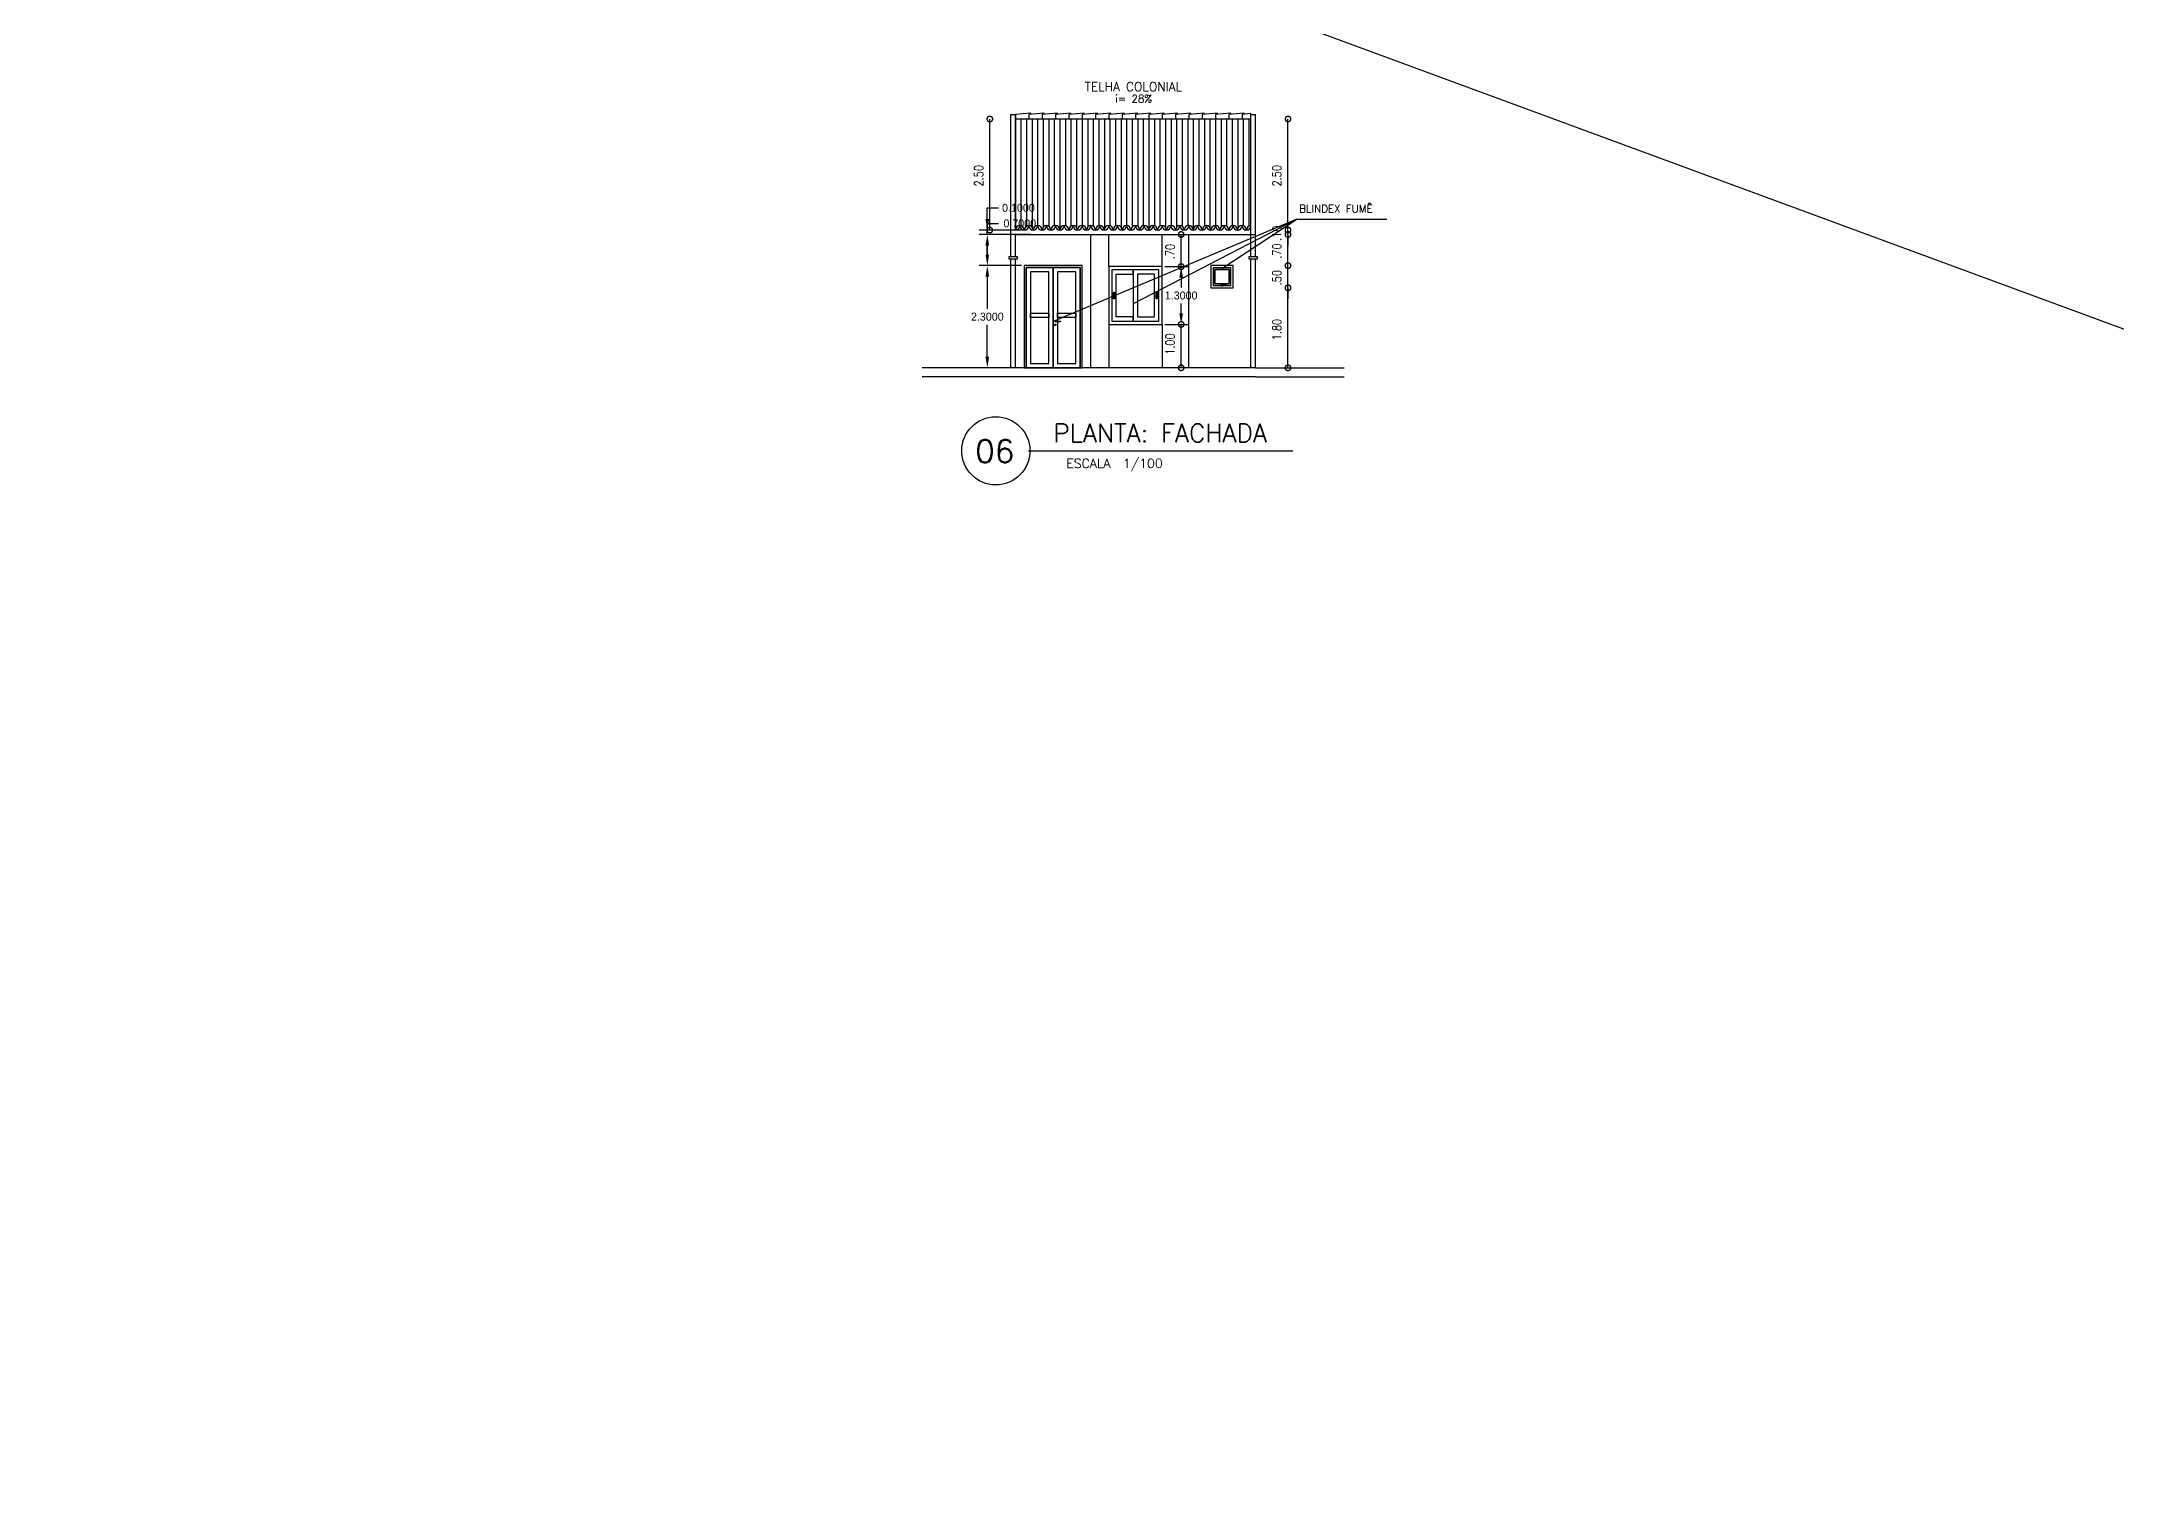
# Model space of a CAD drawing. Extents: x 1223 to 2114, y 507 to 973.
# Drawn here: x 1650.76 to 1697.44, y 669.1 to 701.78 of the extents above; entities that cross this region are included whole.
import ezdxf

# ---------------------------------------------------------------- set-up
doc = ezdxf.new("R2010")
doc.units = 0
doc.header["$MEASUREMENT"] = 0
doc.layers.get('0').update_dxf_attribs({"linetype": 'CONTINUOUS'})
doc.layers.get('DEFPOINTS').update_dxf_attribs({"linetype": 'CONTINUOUS'})
for name, color, linetype in [('ESQUADRIAS_TIGRE', 7, 'CONTINUOUS'), ('JANELAS', 8, 'CONTINUOUS'), ('JANELAS_INTERNO', 2, 'CONTINUOUS'), ('PAREDE', 2, 'CONTINUOUS'), ('PAREDES', 2, 'CONTINUOUS'), ('PENA-20', 3, 'CONTINUOUS'), ('PILARES', 5, 'CONTINUOUS'), ('REBAIXO', 8, 'CONTINUOUS')]:
    doc.layers.add(name, color=color, linetype=linetype)
doc.styles.add('PADRAO_TXT', font='romans.shx')
doc.styles.add('REG80', font='romans.shx', dxfattribs={"width": 0.8, "height": 0.2})
doc.styles.add('ROMANS', font='romans', dxfattribs={"height": 0.1})
doc.dimstyles.get("Standard").update_dxf_attribs({"dimtxt": 0.18, "dimasz": 0.18, "dimexe": 0.18, "dimexo": 0.0625, "dimgap": 0.09, "dimtad": 0, "dimtih": 1, "dimtoh": 1, "dimdec": 4, "dimzin": 0, "dimdsep": 46, "dimtxsty": 'Standard', "dimcen": 0.09, "dimadec": 0, "dimazin": 0, "dimtfac": 1, "dimtdec": 4, "dimtofl": 0, "dimtmove": 0, "dimatfit": 3, "dimfxl": 0, "dimtolj": 1, "dimtzin": 0, "dimarcsym": 0})

# ---------------------------------------------------------------- blocks, each defined once
blk = doc.blocks.new('*U28')
at = {"layer": 'ESQUADRIAS_TIGRE', "linetype": 'Continuous', "flags": 128}
for points in [[(0.05, 0.45), (0.05, 0.05), (0.45, 0.05), (0.45, 0.45)], [(0.09, 0.41), (0.09, 0.09), (0.41, 0.09), (0.41, 0.41)]]:
    blk.add_lwpolyline(points, close=True, dxfattribs=at)
at = {"layer": 'ESQUADRIAS_TIGRE', "linetype": 'Continuous'}
blk.add_lwpolyline([(0.09, 0.41), (0.41, 0.41), (0.41, 0.09), (0.09, 0.09)], close=True, dxfattribs=at)
blk = doc.blocks.new('*U29')
at = {"layer": 'ESQUADRIAS_TIGRE', "linetype": 'Continuous', "flags": 128}
for points in [[(0, 0.5), (0, 0), (0.5, 0), (0.5, 0.5)], [(0.05, 0.45), (0.05, 0.05), (0.45, 0.05), (0.45, 0.45)]]:
    blk.add_lwpolyline(points, close=True, dxfattribs=at)
at = {"layer": 'ESQUADRIAS_TIGRE'}
blk.add_blockref('*U28', (0, 0), dxfattribs=at)
blk = doc.blocks.new('PUXADOR_MAXIMAR_2D')
at = {"layer": 'ESQUADRIAS_TIGRE', "linetype": 'Continuous'}
blk.add_lwpolyline([(-0.006, -0.015), (0.006, -0.015), (0.006, 0), (0.046, 0), (0.1, 0), (0.1, 0.014), (0.019, 0.014), (0.019, 0.015), (0.019, 0.023), (0.006, 0.023), (-0.006, 0.023), (-0.021, 0.023), (-0.021, 0.008), (-0.006, 0.008), (-0.006, 0), (-0.006, -0.001)], close=True, dxfattribs=at)
blk = doc.blocks.new('36985429E')
at = {"layer": 'ESQUADRIAS_TIGRE'}
for name, p in [('*U29', (0, 0)), ('PUXADOR_MAXIMAR_2D', (0.25, 0.05))]:
    blk.add_blockref(name, p, dxfattribs=at)
at = {"layer": 'ESQUADRIAS_TIGRE', "flags": 1}
for tag, p in [('COD', (0, -0.00762)), ('DESCR', (0, -0.01524))]:
    blk.add_attdef(tag, p, '', height=0.00423, dxfattribs=at)
blk = doc.blocks.new('*U31')
at = {"layer": 'ESQUADRIAS_TIGRE', "linetype": 'Continuous', "flags": 128}
for points in [[(0.04, 2.26), (0.04, 0), (0.65, 0), (0.65, 2.26)], [(0.14, 2.16), (0.14, 0.1), (0.55, 0.1), (0.55, 2.16)]]:
    blk.add_lwpolyline(points, close=True, dxfattribs=at)
at = {"layer": 'ESQUADRIAS_TIGRE', "linetype": 'Continuous'}
blk.add_lwpolyline([(0.14, 1.23), (0.55, 1.23), (0.55, 1.13), (0.14, 1.13)], close=True, dxfattribs=at)
blk = doc.blocks.new('*U32')
at = {"layer": 'ESQUADRIAS_TIGRE', "linetype": 'Continuous', "flags": 128}
for points in [[(0.65, 2.26), (0.65, 0), (1.26, 0), (1.26, 2.26)], [(0.75, 2.16), (0.75, 0.1), (1.16, 0.1), (1.16, 2.16)]]:
    blk.add_lwpolyline(points, close=True, dxfattribs=at)
at = {"layer": 'ESQUADRIAS_TIGRE', "linetype": 'Continuous'}
blk.add_lwpolyline([(0.75, 1.23), (1.16, 1.23), (1.16, 1.13), (0.75, 1.13)], close=True, dxfattribs=at)
blk = doc.blocks.new('*U33')
at = {"layer": 'ESQUADRIAS_TIGRE', "linetype": 'Continuous'}
blk.add_lwpolyline([(0, 2.3), (0, 0), (0.04, 0), (0.04, 2.26), (1.26, 2.26), (1.26, 0), (1.3, 0), (1.3, 2.3)], close=True, dxfattribs=at)
at = {"layer": 'ESQUADRIAS_TIGRE'}
for name in ['*U31', '*U32']:
    blk.add_blockref(name, (0, 0), dxfattribs=at)
blk = doc.blocks.new('MACANETA_GU_DIR')
at = {"layer": 'ESQUADRIAS_TIGRE', "linetype": 'Continuous', "flags": 128}
blk.add_lwpolyline([(0, -0.015, -0.414214), (-0.015, 0, -0.414214), (0, 0.015), (0, 0.015, -0.268682), (0.013, 0.007), (0.052, 0.007), (0.106, 0.007, -0.414214), (0.114, 0, -0.414214), (0.106, -0.008), (0.052, -0.008), (0.013, -0.008), (0.013, -0.008, -0.267224), (0, -0.015)], format="xyb", close=True, dxfattribs=at)
at = {"layer": 'ESQUADRIAS_TIGRE', "linetype": 'Continuous'}
blk.add_circle((0, -0.08), 0.015, dxfattribs=at)
blk = doc.blocks.new('36621931E')
at = {"layer": 'ESQUADRIAS_TIGRE'}
for name, p in [('*U33', (0, 0)), ('MACANETA_GU_DIR', (0.7, 1.046))]:
    blk.add_blockref(name, p, dxfattribs=at)
at = {"layer": 'ESQUADRIAS_TIGRE', "flags": 1}
for tag, p in [('COD', (0, -0.00762)), ('DESCR', (0, -0.01524))]:
    blk.add_attdef(tag, p, '', height=0.00423, dxfattribs=at)
blk = doc.blocks.new('*U35')
at = {"layer": 'ESQUADRIAS_TIGRE', "linetype": 'Continuous'}
blk.add_lwpolyline([(0.07, 1.23), (0.07, 0.07), (0.55, 0.07), (0.55, 0.17), (0.17, 0.17), (0.17, 1.13), (0.55, 1.13), (0.55, 1.23)], close=True, dxfattribs=at)
blk = doc.blocks.new('*U36')
at = {"layer": 'ESQUADRIAS_TIGRE', "linetype": 'Continuous', "flags": 128}
for points in [[(0.55, 1.23), (0.55, 0.07), (1.13, 0.07), (1.13, 1.23)], [(0.65, 1.13), (0.65, 0.17), (1.03, 0.17), (1.03, 1.13)]]:
    blk.add_lwpolyline(points, close=True, dxfattribs=at)
blk = doc.blocks.new('*U37')
at = {"layer": 'ESQUADRIAS_TIGRE', "linetype": 'Continuous', "flags": 128}
for points in [[(0, 1.3), (0, 0), (1.2, 0), (1.2, 1.3)], [(0.07, 1.23), (0.07, 0.07), (1.13, 0.07), (1.13, 1.23)]]:
    blk.add_lwpolyline(points, close=True, dxfattribs=at)
at = {"layer": 'ESQUADRIAS_TIGRE'}
for name in ['*U35', '*U36']:
    blk.add_blockref(name, (0, 0), dxfattribs=at)
blk = doc.blocks.new('PUXADOR_2D')
at = {"layer": 'ESQUADRIAS_TIGRE', "linetype": 'Continuous', "flags": 128}
blk.add_lwpolyline([(0.0125, -0.06), (0.0125, -0.0625, -0.4142136), (0, -0.075), (0, -0.075, -0.4142136), (-0.0125, -0.0625), (-0.0125, -0.06), (-0.0125, 0.06), (-0.0125, 0.0625, -0.4142136), (0, 0.075), (0, 0.075, -0.4142136), (0.0125, 0.0625), (0.0125, 0.06)], format="xyb", close=True, dxfattribs=at)
blk = doc.blocks.new('36406810E')
at = {"layer": 'ESQUADRIAS_TIGRE'}
for name, p in [('*U37', (0, 0)), ('PUXADOR_2D', (0.12, 0.65)), ('PUXADOR_2D', (1.08, 0.65))]:
    blk.add_blockref(name, p, dxfattribs=at)
at = {"layer": 'ESQUADRIAS_TIGRE', "flags": 1}
for tag, p in [('COD', (0, -0.00762)), ('DESCR', (0, -0.01524))]:
    blk.add_attdef(tag, p, '', height=0.00423, dxfattribs=at)
blk = doc.blocks.new('A$C2DF50791')
at = {"layer": 'PENA-20'}
for centre, start, end in [((0, 0.1), 270, 0), ((0.1, 0), 0, 180), ((0.2, 0.1), 180, 0), ((0.3, 0), 0, 180), ((0.4, 0.1), 180, 0), ((0.5, 0), 0, 180), ((0.6, 0.1), 180, 0), ((0.7, 0), 0, 180), ((0.8, 0.1), 180, 0), ((0.9, 0), 0, 180), ((1, 0.1), 180, 0), ((1.1, 0), 0, 180), ((1.2, 0.1), 180, 0), ((1.3, 0), 0, 180), ((1.4, 0.1), 180, 0), ((1.5, 0), 0, 180), ((1.6, 0.1), 180, 0), ((1.7, 0), 0, 180), ((1.8, 0.1), 180, 0), ((1.9, 0), 0, 180), ((2, 0.1), 180, 0), ((2.1, 0), 0, 180), ((2.2, 0.1), 180, 0), ((2.3, 0), 0, 180), ((2.4, 0.1), 180, 0), ((2.5, 0), 0, 180), ((2.6, 0.1), 180, 0), ((2.7, 0), 0, 180), ((2.8, 0.1), 180, 0), ((2.9, 0), 0, 180), ((3, 0.1), 180, 0), ((3.1, 0), 0, 180), ((3.2, 0.1), 180, 0), ((3.3, 0), 0, 180), ((3.4, 0.1), 180, 0), ((3.5, 0), 0, 180), ((3.6, 0.1), 180, 0), ((3.7, 0), 0, 180)]:
    blk.add_arc(centre, 0.1, start, end, dxfattribs=at)
blk = doc.blocks.new('*D594')
at = {"layer": 'DEFPOINTS', "color": 0, "transparency": 16777216}
for p in [(1672.038, 696.734), (1672.869, 696.734), (1672.869, 694.434)]:
    blk.add_point(p, dxfattribs=at)
at = {"layer": 'REBAIXO', "color": 0, "lineweight": -2, "transparency": 16777216}
for p, q in [((1672.807, 696.734), (1671.858, 696.734)), ((1672.807, 694.434), (1671.858, 694.434))]:
    blk.add_line(p, q, dxfattribs=at)
at = {"layer": 'REBAIXO', "color": 7, "lineweight": -2, "transparency": 16777216}
for p, q in [((1672.038, 696.484), (1672.038, 695.764)), ((1672.038, 694.684), (1672.038, 695.404))]:
    blk.add_line(p, q, dxfattribs=at)
at = {"layer": 'REBAIXO', "color": 7, "transparency": 16777216}
for points in [[(1671.996, 696.484), (1672.079, 696.484), (1672.038, 696.734)], [(1671.996, 694.684), (1672.079, 694.684), (1672.038, 694.434)]]:
    blk.add_solid(points, dxfattribs=at)
at = {"layer": 'REBAIXO', "color": 0, "transparency": 16777216, "insert": (1672.038, 695.584), "char_height": 0.18, "attachment_point": 5}
blk.add_mtext('\\A1;2.3000', dxfattribs=at)
blk = doc.blocks.new('*D595')
at = {"layer": 'DEFPOINTS', "color": 0, "transparency": 16777216}
for p in [(1672.038, 697.434), (1673.075, 697.434), (1672.869, 696.734)]:
    blk.add_point(p, dxfattribs=at)
at = {"layer": 'REBAIXO', "color": 7, "lineweight": -2, "transparency": 16777216}
for p, q in [((1672.038, 697.434), (1672.038, 697.684)), ((1672.038, 697.684), (1672.288, 697.684)), ((1672.038, 696.984), (1672.038, 697.184))]:
    blk.add_line(p, q, dxfattribs=at)
at = {"layer": 'REBAIXO', "color": 0, "lineweight": -2, "transparency": 16777216}
for p, q in [((1673.012, 697.434), (1671.858, 697.434)), ((1672.807, 696.734), (1671.858, 696.734))]:
    blk.add_line(p, q, dxfattribs=at)
at = {"layer": 'REBAIXO', "color": 7, "transparency": 16777216}
for points in [[(1671.996, 697.184), (1672.079, 697.184), (1672.038, 697.434)], [(1671.996, 696.984), (1672.079, 696.984), (1672.038, 696.734)]]:
    blk.add_solid(points, dxfattribs=at)
at = {"layer": 'REBAIXO', "color": 0, "transparency": 16777216, "insert": (1672.768, 697.684), "char_height": 0.18, "attachment_point": 5}
blk.add_mtext('\\A1;0.7000', dxfattribs=at)
blk = doc.blocks.new('*D596')
at = {"layer": 'DEFPOINTS', "color": 0, "transparency": 16777216}
for p in [(1672.038, 697.534), (1672.869, 697.534), (1673.075, 697.434)]:
    blk.add_point(p, dxfattribs=at)
at = {"layer": 'REBAIXO', "color": 7, "lineweight": -2, "transparency": 16777216}
for p, q in [((1672.038, 697.784), (1672.038, 698.034)), ((1672.038, 698.034), (1672.288, 698.034)), ((1672.038, 697.184), (1672.038, 696.934))]:
    blk.add_line(p, q, dxfattribs=at)
at = {"layer": 'REBAIXO', "color": 0, "lineweight": -2, "transparency": 16777216}
for p, q in [((1672.807, 697.534), (1671.858, 697.534)), ((1673.012, 697.434), (1671.858, 697.434))]:
    blk.add_line(p, q, dxfattribs=at)
at = {"layer": 'REBAIXO', "color": 7, "transparency": 16777216}
for points in [[(1671.996, 697.784), (1672.079, 697.784), (1672.038, 697.534)], [(1671.996, 697.184), (1672.079, 697.184), (1672.038, 697.434)]]:
    blk.add_solid(points, dxfattribs=at)
at = {"layer": 'REBAIXO', "color": 0, "transparency": 16777216, "insert": (1672.738, 698.034), "char_height": 0.18, "attachment_point": 5}
blk.add_mtext('\\A1;0.1000', dxfattribs=at)
blk = doc.blocks.new('_DOTSMALL')
at = {"color": 0, "linetype": 'ByBlock', "const_width": 0.5}
blk.add_lwpolyline([(-0.0625, 0, 1), (0.0625, 0, 1)], format="xyb", close=True, dxfattribs=at)
blk = doc.blocks.new('*D597')
at = {"layer": 'DEFPOINTS', "color": 0, "transparency": 16777216}
for p in [(1675.969, 696.711), (1676.399, 696.711), (1675.969, 695.411)]:
    blk.add_point(p, dxfattribs=at)
at = {"layer": 'REBAIXO', "color": 0, "lineweight": -2, "transparency": 16777216}
for p, q in [((1676.032, 696.711), (1676.579, 696.711)), ((1676.032, 695.411), (1676.579, 695.411))]:
    blk.add_line(p, q, dxfattribs=at)
at = {"layer": 'REBAIXO', "color": 7, "lineweight": -2, "transparency": 16777216}
for p, q in [((1676.399, 696.461), (1676.399, 696.241)), ((1676.399, 695.661), (1676.399, 695.881))]:
    blk.add_line(p, q, dxfattribs=at)
at = {"layer": 'REBAIXO', "color": 7, "transparency": 16777216}
for points in [[(1676.358, 696.461), (1676.441, 696.461), (1676.399, 696.711)], [(1676.358, 695.661), (1676.441, 695.661), (1676.399, 695.411)]]:
    blk.add_solid(points, dxfattribs=at)
at = {"layer": 'REBAIXO', "color": 0, "transparency": 16777216, "insert": (1676.399, 696.061), "char_height": 0.18, "attachment_point": 5}
blk.add_mtext('\\A1;1.3000', dxfattribs=at)
blk = doc.blocks.new('*U67')
at = {"color": 3, "style": 'REG80', "width": 0.8}
blk.add_text('1.80', height=0.2, rotation=90, dxfattribs=at).set_placement((1678.652, 695.056))
blk = doc.blocks.new('*D66')
at = {"transparency": 16777216}
blk.add_line((1678.802, 694.434), (1678.802, 696.234), dxfattribs=at)
at = {"layer": 'DEFPOINTS', "color": 0, "transparency": 16777216}
for p in [(1677.569, 696.234), (1678.802, 696.234), (1677.34, 694.434)]:
    blk.add_point(p, dxfattribs=at)
at = {"transparency": 16777216, "xscale": 0.25, "yscale": 0.25, "zscale": 0.25}
for p, rotation in [((1678.802, 696.234), 90), ((1678.802, 694.434), 270)]:
    blk.add_blockref('_DOTSMALL', p, dxfattribs=dict(at, rotation=rotation))
at = {"layer": 'PILARES', "transparency": 16777216}
blk.add_blockref('*U67', (0, 0), dxfattribs=at)
blk = doc.blocks.new('*U69')
at = {"color": 3, "style": 'REG80', "width": 0.8}
blk.add_text('.50', height=0.2, rotation=90, dxfattribs=at).set_placement((1678.652, 696.29))
blk = doc.blocks.new('*D68')
at = {"transparency": 16777216}
for p, q in [((1678.802, 696.734), (1678.802, 696.984)), ((1678.802, 696.234), (1678.802, 696.734)), ((1678.802, 696.234), (1678.802, 695.984))]:
    blk.add_line(p, q, dxfattribs=at)
at = {"layer": 'DEFPOINTS', "color": 0, "transparency": 16777216}
for p in [(1677.569, 696.734), (1678.802, 696.734), (1677.569, 696.234)]:
    blk.add_point(p, dxfattribs=at)
at = {"transparency": 16777216, "xscale": 0.25, "yscale": 0.25, "zscale": 0.25}
for p, rotation in [((1678.802, 696.734), 270), ((1678.802, 696.234), 90)]:
    blk.add_blockref('_DOTSMALL', p, dxfattribs=dict(at, rotation=rotation))
at = {"layer": 'PILARES', "transparency": 16777216}
blk.add_blockref('*U69', (0, 0), dxfattribs=at)
blk = doc.blocks.new('*U71')
at = {"color": 3, "style": 'REG80', "width": 0.8}
blk.add_text('.70', height=0.2, rotation=90, dxfattribs=at).set_placement((1678.652, 696.89))
blk = doc.blocks.new('*D70')
at = {"transparency": 16777216}
blk.add_line((1678.802, 696.734), (1678.802, 697.434), dxfattribs=at)
at = {"layer": 'DEFPOINTS', "color": 0, "transparency": 16777216}
for p in [(1677.968, 697.434), (1678.802, 697.434), (1677.569, 696.734)]:
    blk.add_point(p, dxfattribs=at)
at = {"transparency": 16777216, "xscale": 0.25, "yscale": 0.25, "zscale": 0.25}
for p, rotation in [((1678.802, 697.434), 90), ((1678.802, 696.734), 270)]:
    blk.add_blockref('_DOTSMALL', p, dxfattribs=dict(at, rotation=rotation))
at = {"layer": 'PILARES', "transparency": 16777216}
blk.add_blockref('*U71', (0, 0), dxfattribs=at)
blk = doc.blocks.new('*U73')
at = {"color": 3, "style": 'REG80', "width": 0.8}
blk.add_text('.10', height=0.2, rotation=90, dxfattribs=at).set_placement((1678.652, 697.29))
blk = doc.blocks.new('*D72')
at = {"transparency": 16777216}
for p, q in [((1678.802, 697.534), (1678.802, 697.784)), ((1678.802, 697.434), (1678.802, 697.534)), ((1678.802, 697.434), (1678.802, 697.184))]:
    blk.add_line(p, q, dxfattribs=at)
at = {"layer": 'DEFPOINTS', "color": 0, "transparency": 16777216}
for p in [(1677.869, 697.534), (1678.802, 697.534), (1677.968, 697.434)]:
    blk.add_point(p, dxfattribs=at)
at = {"transparency": 16777216, "xscale": 0.25, "yscale": 0.25, "zscale": 0.25}
for p, rotation in [((1678.802, 697.534), 270), ((1678.802, 697.434), 90)]:
    blk.add_blockref('_DOTSMALL', p, dxfattribs=dict(at, rotation=rotation))
at = {"layer": 'PILARES', "transparency": 16777216}
blk.add_blockref('*U73', (0, 0), dxfattribs=at)
blk = doc.blocks.new('*U77')
at = {"color": 3, "style": 'REG80', "width": 0.8}
blk.add_text('2.50', height=0.2, rotation=90, dxfattribs=at).set_placement((1678.652, 698.517))
blk = doc.blocks.new('*D76')
at = {"transparency": 16777216}
blk.add_line((1678.802, 697.534), (1678.802, 700.034), dxfattribs=at)
at = {"layer": 'DEFPOINTS', "color": 0, "transparency": 16777216}
for p in [(1677.969, 700.034), (1678.802, 700.034), (1677.869, 697.534)]:
    blk.add_point(p, dxfattribs=at)
at = {"transparency": 16777216, "xscale": 0.25, "yscale": 0.25, "zscale": 0.25}
for p, rotation in [((1678.802, 700.034), 90), ((1678.802, 697.534), 270)]:
    blk.add_blockref('_DOTSMALL', p, dxfattribs=dict(at, rotation=rotation))
at = {"layer": 'PILARES', "transparency": 16777216}
blk.add_blockref('*U77', (0, 0), dxfattribs=at)
blk = doc.blocks.new('*U79')
at = {"color": 3, "style": 'REG80', "width": 0.8}
blk.add_text('2.50', height=0.2, rotation=90, dxfattribs=at).set_placement((1671.944, 698.517))
blk = doc.blocks.new('*D78')
at = {"transparency": 16777216}
blk.add_line((1672.094, 697.534), (1672.094, 700.033), dxfattribs=at)
at = {"layer": 'DEFPOINTS', "color": 0, "transparency": 16777216}
for p in [(1672.094, 700.033), (1672.669, 700.033), (1672.669, 697.534)]:
    blk.add_point(p, dxfattribs=at)
at = {"transparency": 16777216, "xscale": 0.25, "yscale": 0.25, "zscale": 0.25}
for p, rotation in [((1672.094, 700.033), 90), ((1672.094, 697.534), 270)]:
    blk.add_blockref('_DOTSMALL', p, dxfattribs=dict(at, rotation=rotation))
at = {"layer": 'PILARES', "transparency": 16777216}
blk.add_blockref('*U79', (0, 0), dxfattribs=at)

msp = doc.modelspace()

# ---------------------------------------------------------------- linework, layer by layer
at = {"layer": 'JANELAS'}
msp.add_line((1672.96712, 692.56606), (1678.91458, 692.56606), dxfattribs=at)
msp.add_circle((1672.22865, 692.56606), 0.76764, dxfattribs=at)
at = {"layer": 'JANELAS_INTERNO'}
msp.add_line((2078.31556, 554.87816), (1591.45014, 734.46081), dxfattribs=at)
at = {"layer": 'PAREDE'}
for p, q in [((1676.56906, 694.43381), (1676.56906, 697.43381)), ((1672.56906, 694.43381), (1672.56906, 696.88381)), ((1672.66906, 694.43381), (1672.66906, 696.88381)), ((1677.96906, 694.43381), (1677.96906, 696.88381)), ((1678.06906, 694.43381), (1678.06906, 696.88381)), ((1672.56906, 694.43381), (1670.56906, 694.43381)), ((1672.56906, 694.23381), (1670.56906, 694.23381)), ((1678.06906, 694.43381), (1672.56906, 694.43381)), ((1678.06906, 694.23381), (1672.56906, 694.23381)), ((1678.06906, 694.43381), (1680.06906, 694.43381)), ((1678.06906, 694.23381), (1680.06906, 694.23381))]:
    msp.add_line(p, q, dxfattribs=at)
for points in [[(1672.51906, 696.88381), (1672.71906, 696.88381), (1672.71906, 696.93381), (1672.51906, 696.93381)], [(1677.91906, 696.88381), (1678.11906, 696.88381), (1678.11906, 696.93381), (1677.91906, 696.93381)]]:
    msp.add_lwpolyline(points, close=True, dxfattribs=at)
at = {"layer": 'PENA-20'}
for p, q in [((1672.56906, 700.13341), (1672.66906, 700.13341)), ((1672.56906, 696.93381), (1672.56906, 700.13341)), ((1672.66906, 697.53381), (1672.66906, 700.13341)), ((1677.96886, 700.13295), (1678.06906, 700.13295)), ((1677.96906, 696.93381), (1677.96906, 700.13295)), ((1678.06906, 696.93381), (1678.06906, 700.13295)), ((1672.66906, 697.43381), (1677.96906, 697.43381)), ((1672.66906, 696.93381), (1672.66906, 697.43381))]:
    msp.add_line(p, q, dxfattribs=at)
for centre, start, end in [((1676.26906, 697.63381), 270, 0), ((1676.36906, 697.53381), 0, 180), ((1676.46906, 697.63381), 180, 0), ((1676.56906, 697.53381), 0, 180), ((1676.66906, 697.63381), 180, 0), ((1676.76906, 697.53381), 0, 180), ((1676.86906, 697.63381), 180, 0), ((1676.96906, 697.53381), 0, 180), ((1677.06906, 697.63381), 180, 0), ((1677.16906, 697.53381), 0, 180), ((1677.26906, 697.63381), 180, 0), ((1677.36906, 697.53381), 0, 180), ((1677.46906, 697.63381), 180, 0), ((1677.56906, 697.53381), 0, 180), ((1677.66906, 697.63381), 180, 0), ((1677.76906, 697.53381), 0, 180), ((1677.86906, 697.63381), 180, 0), ((1677.96906, 697.53381), 90, 180)]:
    msp.add_arc(centre, 0.1, start, end, dxfattribs=at)
at = {"layer": 'REBAIXO'}
for p, q in [((1673.01883, 700.16373), (1672.66886, 700.13341)), ((1672.66886, 700.13341), (1672.66895, 700.03341)), ((1677.96906, 700.03381), (1672.66906, 700.03381)), ((1672.67791, 697.57494), (1672.67791, 700.03381)), ((1672.80291, 697.6279), (1672.80291, 700.03381)), ((1672.92791, 697.62495), (1672.92791, 700.03381)), ((1673.31883, 700.16401), (1672.96886, 700.13368)), ((1672.96886, 700.13368), (1672.96895, 700.03368)), ((1673.01885, 700.13802), (1673.01883, 700.16373)), ((1673.05291, 697.5883), (1673.05291, 700.03381)), ((1673.17791, 697.63342), (1673.17791, 700.03381)), ((1673.61883, 700.16428), (1673.26886, 700.13396)), ((1673.26886, 700.13396), (1673.26895, 700.03396)), ((1673.30291, 697.6088), (1673.30291, 700.03381)), ((1673.31885, 700.13829), (1673.31883, 700.16401)), ((1673.42791, 697.61466), (1673.42791, 700.03381)), ((1673.55291, 697.63249), (1673.55291, 700.03381)), ((1673.91883, 700.16456), (1673.56886, 700.13424)), ((1673.56886, 700.13424), (1673.56895, 700.03424)), ((1673.61885, 700.13857), (1673.61883, 700.16428)), ((1673.67791, 697.57494), (1673.67791, 700.03381)), ((1673.80291, 697.6279), (1673.80291, 700.03381)), ((1674.21883, 700.16483), (1673.86885, 700.13451)), ((1673.86885, 700.13451), (1673.86895, 700.03451)), ((1673.86885, 700.13451), (1673.86895, 700.03451)), ((1673.91885, 700.13884), (1673.91883, 700.16456)), ((1673.92791, 697.62495), (1673.92791, 700.03381)), ((1674.05291, 697.5883), (1674.05291, 700.03381)), ((1674.51883, 700.16511), (1674.16885, 700.13479)), ((1674.16885, 700.13479), (1674.16895, 700.03479)), ((1674.17791, 697.63342), (1674.17791, 700.03381)), ((1674.21885, 700.13912), (1674.21883, 700.16483)), ((1674.30291, 697.6088), (1674.30291, 700.03381)), ((1674.42791, 697.61466), (1674.42791, 700.03381)), ((1674.81883, 700.16538), (1674.46885, 700.13506)), ((1674.46885, 700.13506), (1674.46895, 700.03506)), ((1674.51885, 700.13939), (1674.51883, 700.16511)), ((1674.55291, 697.63249), (1674.55291, 700.03381)), ((1674.67791, 697.57494), (1674.67791, 700.03381)), ((1675.11883, 700.16566), (1674.76885, 700.13534)), ((1674.76885, 700.13534), (1674.76895, 700.03534)), ((1674.80291, 697.6279), (1674.80291, 700.03381)), ((1674.81885, 700.13967), (1674.81883, 700.16538)), ((1674.92791, 697.62495), (1674.92791, 700.03381)), ((1675.05291, 697.5883), (1675.05291, 700.03381)), ((1675.41883, 700.16593), (1675.06885, 700.13561)), ((1675.06885, 700.13561), (1675.06895, 700.03561)), ((1675.11885, 700.13994), (1675.11883, 700.16566)), ((1675.17791, 697.63342), (1675.17791, 700.03381)), ((1675.30291, 697.6088), (1675.30291, 700.03381)), ((1675.71883, 700.16621), (1675.36885, 700.13589)), ((1675.36885, 700.13589), (1675.36895, 700.03589)), ((1675.41885, 700.14022), (1675.41883, 700.16593)), ((1675.42791, 697.61466), (1675.42791, 700.03381)), ((1675.55291, 697.63249), (1675.55291, 700.03381)), ((1676.01883, 700.16648), (1675.66885, 700.13616)), ((1675.66885, 700.13616), (1675.66895, 700.03616)), ((1675.67791, 697.57494), (1675.67791, 700.03381)), ((1675.71885, 700.14049), (1675.71883, 700.16621)), ((1675.80291, 697.6279), (1675.80291, 700.03381)), ((1675.92791, 697.62495), (1675.92791, 700.03381)), ((1676.31883, 700.16676), (1675.96885, 700.13644)), ((1675.96885, 700.13644), (1675.96895, 700.03644)), ((1676.01885, 700.14077), (1676.01883, 700.16648)), ((1676.01885, 700.14077), (1676.01883, 700.16648)), ((1676.01885, 700.14077), (1676.01883, 700.16648)), ((1676.05291, 697.5883), (1676.05291, 700.03381)), ((1676.17791, 697.63342), (1676.17791, 700.03381)), ((1676.61883, 700.16704), (1676.26885, 700.13671)), ((1676.26885, 700.13671), (1676.26895, 700.03671)), ((1676.30291, 697.6088), (1676.30291, 700.03381)), ((1676.31885, 700.14105), (1676.31883, 700.16676)), ((1676.42791, 697.61466), (1676.42791, 700.03381)), ((1676.55291, 697.63249), (1676.55291, 700.03381)), ((1676.91883, 700.16731), (1676.56885, 700.13699)), ((1676.56885, 700.13699), (1676.56895, 700.03699)), ((1676.61885, 700.14132), (1676.61883, 700.16704)), ((1676.67791, 697.57494), (1676.67791, 700.03381)), ((1676.80291, 697.6279), (1676.80291, 700.03381)), ((1677.21883, 700.16759), (1676.86885, 700.13726)), ((1676.86885, 700.13726), (1676.86895, 700.03726)), ((1676.91885, 700.1416), (1676.91883, 700.16731)), ((1676.92791, 697.62495), (1676.92791, 700.03381)), ((1677.05291, 697.5883), (1677.05291, 700.03381)), ((1677.51883, 700.16786), (1677.16885, 700.13754)), ((1677.16885, 700.13754), (1677.16895, 700.03754)), ((1677.17791, 697.63342), (1677.17791, 700.03381)), ((1677.21885, 700.14187), (1677.21883, 700.16759)), ((1677.21885, 700.14187), (1677.21883, 700.16759)), ((1677.21885, 700.14187), (1677.21883, 700.16759)), ((1677.30291, 697.6088), (1677.30291, 700.03381)), ((1677.42791, 697.61466), (1677.42791, 700.03381)), ((1677.81883, 700.16814), (1677.46885, 700.13782)), ((1677.46885, 700.13782), (1677.46895, 700.03782)), ((1677.51885, 700.14215), (1677.51883, 700.16786)), ((1677.55291, 697.63249), (1677.55291, 700.03381)), ((1677.67791, 697.57494), (1677.67791, 700.03381)), ((1677.96906, 700.15544), (1677.76885, 700.13809)), ((1677.76885, 700.13809), (1677.76895, 700.03809)), ((1677.80291, 697.6279), (1677.80291, 700.03381)), ((1677.81885, 700.14242), (1677.81883, 700.16814)), ((1677.92791, 697.62495), (1677.92791, 700.03381)), ((1677.96906, 700.13341), (1677.96906, 700.15544)), ((1678.99848, 697.78047), (1673.51906, 695.47664)), ((1678.99848, 697.78047), (1675.31906, 695.87348)), ((1677.31067, 696.66879), (1678.99848, 697.78047)), ((1678.99848, 697.78047), (1681.02647, 697.78047)), ((1672.66906, 697.43381), (1672.56906, 697.43381)), ((1674.36906, 694.43381), (1674.36906, 697.43381)), ((1674.76906, 696.71066), (1674.76906, 697.43381)), ((1675.96906, 696.71066), (1675.96906, 697.43381)), ((1677.96906, 697.43381), (1678.06906, 697.43381)), ((1674.76906, 695.41066), (1674.76906, 694.43381)), ((1675.96906, 695.41066), (1675.96906, 694.43381))]:
    msp.add_line(p, q, dxfattribs=at)
at = {"layer": 'REBAIXO', "color": 7}
for p, q in [((1676.39922, 696.71066), (1676.39922, 697.43381)), ((1676.39922, 694.43381), (1676.39922, 695.41066))]:
    msp.add_line(p, q, dxfattribs=at)

# ---------------------------------------------------------------- block references
at = {"layer": 'PENA-20'}
msp.add_blockref('A$C2DF50791', (1672.66906, 697.53381), dxfattribs=at)
at = {"layer": 'REBAIXO', "color": 7, "xscale": 0.25, "yscale": 0.25, "zscale": 0.25}
for p, rotation in [((1676.39922, 697.43381), 90), ((1676.39922, 696.71066), 270), ((1676.39922, 695.41066), 90), ((1676.39922, 694.43381), 270)]:
    msp.add_blockref('_DOTSMALL', p, dxfattribs=dict(at, rotation=rotation))
at = {"layer": 'REBAIXO'}
for name, p in [('36621931E', (1672.86906, 694.43381)), ('36406810E', (1674.76906, 695.41066)), ('36985429E', (1677.06906, 696.23381))]:
    msp.add_blockref(name, p, dxfattribs=at)

# ---------------------------------------------------------------- texts
at = {"layer": 'JANELAS'}
for s, height, style, p in [('i= 28%', 0.17, 'PADRAO_TXT', (1674.91464, 700.4064)), ('BLINDEX FUMÊ', 0.17, 'PADRAO_TXT', (1679.05362, 697.92843)), (' ESCALA  1/100', 0.2047032, 'ROMANS', (1673.676, 692.17908))]:
    msp.add_text(s, height=height, dxfattribs=dict(at, style=style)).set_placement(p)
at = {"layer": 'PAREDE'}
for s, height, style, p in [('TELHA COLONIAL', 0.2, 'PADRAO_TXT', (1674.23243, 700.6614)), ('06', 0.511758, 'ROMANS', (1671.767, 692.30043))]:
    msp.add_text(s, height=height, dxfattribs=dict(at, style=style)).set_placement(p)
at = {"layer": 'PAREDES', "style": 'ROMANS'}
msp.add_text('PLANTA: FACHADA', height=0.4094064, dxfattribs=at).set_placement((1673.52226, 692.76086))
at = {"layer": 'REBAIXO', "color": 3, "style": 'REG80', "width": 0.8}
for s, p in [('.70', (1676.24922, 696.87795)), ('1.00', (1676.24922, 694.72795))]:
    msp.add_text(s, height=0.2, rotation=90, dxfattribs=at).set_placement(p)

# ---------------------------------------------------------------- dimensions: what is measured, and where the dimension line sits
for base, p1, p2, picture, middle in [((1672.09406, 700.03341), (1672.66906, 697.53381), (1672.66895, 700.03341), '*D78', (1671.84406, 698.78361)), ((1678.80203, 700.03381), (1677.86906, 697.53381), (1677.96906, 700.03381), '*D76', (1678.55203, 698.78381)), ((1678.80203, 697.43381), (1677.56906, 696.73381), (1677.96848, 697.43381), '*D70', (1678.55203, 697.08381)), ((1678.80203, 697.53381), (1677.96848, 697.43381), (1677.86906, 697.53381), '*D72', (1678.55203, 697.48381)), ((1678.80203, 696.73381), (1677.56906, 696.23381), (1677.56906, 696.73381), '*D68', (1678.55203, 696.48381)), ((1678.80203, 696.23381), (1677.34047, 694.43381), (1677.56906, 696.23381), '*D66', (1678.55203, 695.33381))]:
    dim = msp.add_linear_dim(base=base, p1=p1, p2=p2, angle=90, dimstyle='Standard')
    dim.commit()
    dim.dimension.update_dxf_attribs({"geometry": picture, "text_midpoint": middle})
at = {"layer": 'REBAIXO'}
for base, p1, p2, picture, middle in [((1672.03776, 697.53381), (1673.07485, 697.43381), (1672.86906, 697.53381), '*D596', (1672.73776, 698.03381)), ((1672.03776, 697.43381), (1672.86906, 696.73381), (1673.07485, 697.43381), '*D595', (1672.76776, 697.68381)), ((1672.03776, 696.73381), (1672.86906, 694.43381), (1672.86906, 696.73381), '*D594', (1672.03776, 695.58381)), ((1676.39922, 696.71066), (1675.96906, 695.41066), (1675.96906, 696.71066), '*D597', (1676.39922, 696.06066))]:
    dim = msp.add_linear_dim(base=base, p1=p1, p2=p2, angle=90, dimstyle='Standard', override={"dimasz": 0.25, "dimlfac": 1, "dimclrd": 7}, dxfattribs=at)
    dim.commit()
    dim.dimension.update_dxf_attribs({"geometry": picture, "text_midpoint": middle})

doc.saveas('drawing.dxf')
